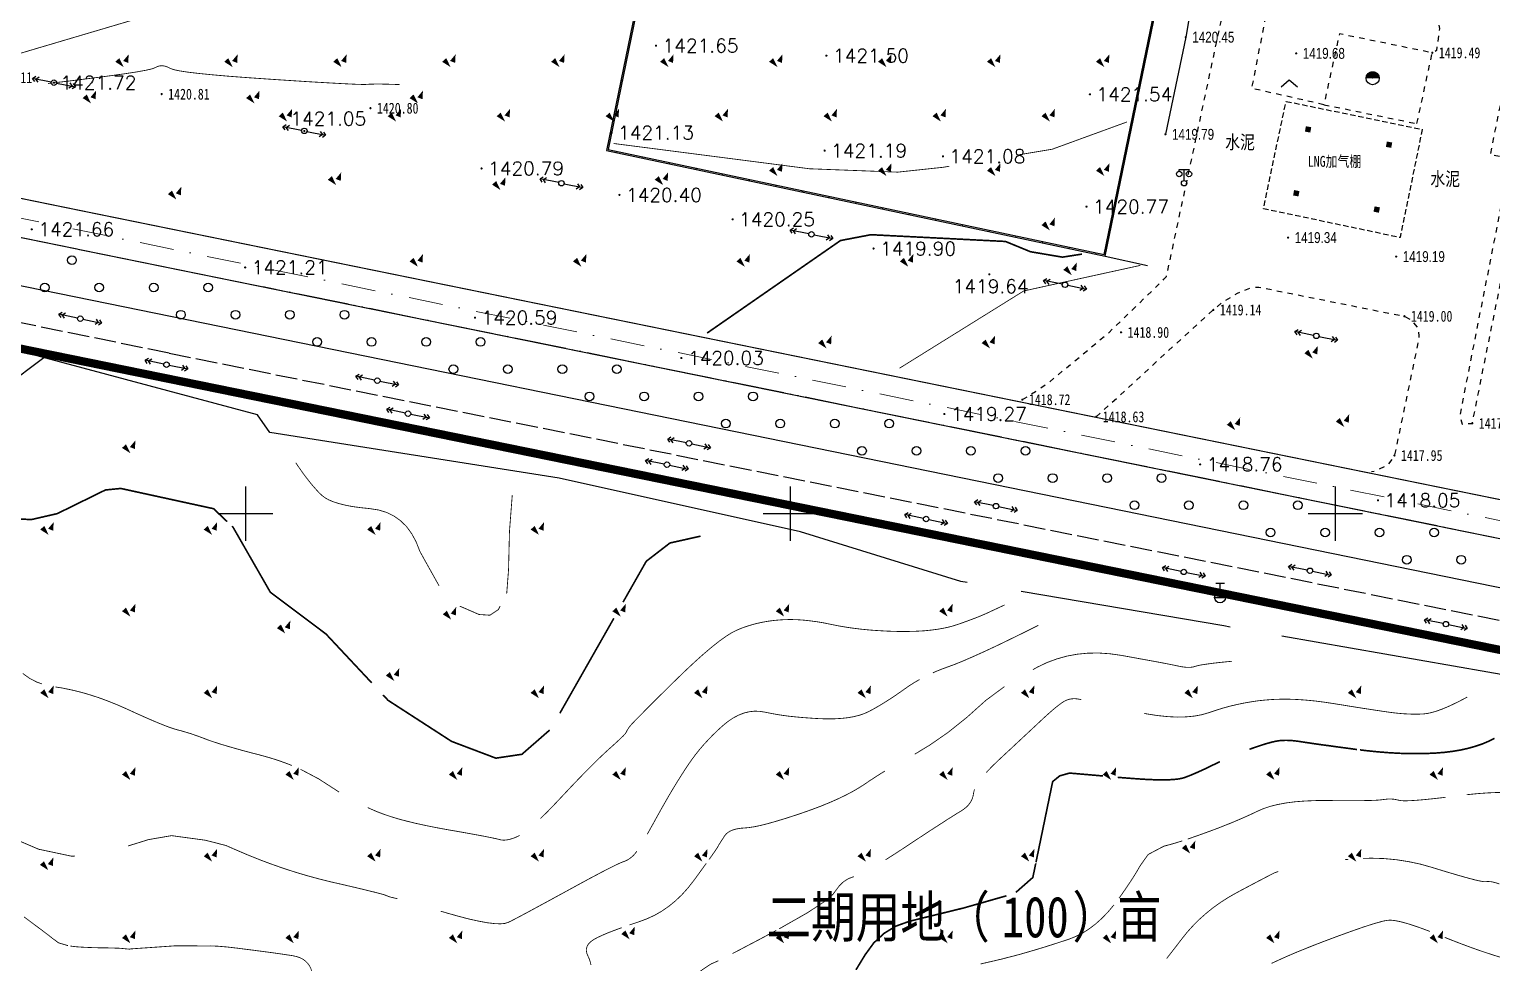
# Model space of a CAD drawing. Extents: x 496261 to 1768172, y 3738341 to 4579341.
# Drawn here: x 496660.3 to 496928.7, y 4379517.5 to 4379689 of the extents above; entities that cross this region are included whole.
import ezdxf
from ezdxf.enums import TextEntityAlignment as Align

# ---------------------------------------------------------------- set-up
doc = ezdxf.new("R2010")
doc.units = 0
doc.header["$MEASUREMENT"] = 0
for name, pattern in [('ACAD_ISO05W100', [34, 24, -3, 0.5, -3, 0.5, -3]), ('DASHDOT2', [0.5, 0.25, -0.125, 0, -0.125]), ('DIVIDE', [1.25, 0.5, -0.25, 0, -0.25, 0, -0.25]), ('X1', [5, 4, -1]), ('X32', [1.5, 1, -0.5]), ('X5', [3, 2, -1]), ('X6', [2, 1, -1])]:
    doc.linetypes.add(name, pattern=pattern)
doc.layers.get('0').update_dxf_attribs({"color": 8, "linetype": 'CONTINUOUS'})
for name, color, linetype in [('DGX', 8, 'CONTINUOUS'), ('DLDW', 8, 'CONTINUOUS'), ('DLSS', 8, 'CONTINUOUS'), ('DMTZ', 8, 'CONTINUOUS'), ('GCD', 8, 'CONTINUOUS'), ('GXYZ', 8, 'CONTINUOUS'), ('JMD', 8, 'CONTINUOUS'), ('lgcd', 8, 'CONTINUOUS'), ('PUB_TEXT', 7, 'CONTINUOUS'), ('TK', 8, 'CONTINUOUS'), ('ZBTZ', 8, 'CONTINUOUS'), ('用地红线', 1, 'DIVIDE'), ('红线', 8, 'CONTINUOUS')]:
    doc.layers.add(name, color=color, linetype=linetype)
doc.layers.add('道路红线', color=1, linetype='CONTINUOUS', lineweight=0)
doc.styles.add('HT', font='simhei.ttf', dxfattribs={"width": 0.8})
doc.styles.add('HZ', font='', dxfattribs={"width": 0.8})
doc.styles.get("Standard").update_dxf_attribs({"font": 'rs.shx', "bigfont": 'hztxt.shx'})
doc.styles.add('SZTH', font='', dxfattribs={"width": 0.8, "height": 3})
doc.styles.get('HZ').set_extended_font_data('SimSun')
doc.styles.get('SZTH').set_extended_font_data('FZZhongDengXian-Z07S')
doc.linetypes.add('10411', pattern='A,2,[150,AAA.SHX,S=1,R=0,X=0,Y=1],2,[151,AAA.SHX,S=1,R=0,X=0,Y=3],1e-11', length=4)
doc.linetypes.add('10421', pattern='A,2,[150,AAA.SHX,S=1,R=0,X=0,Y=1],1e-11', length=2)
doc.linetypes.add('1161', pattern='A,0,[149,AAA.SHX,S=0.1,R=0,X=0,Y=0],-1.6', length=1.6)
doc.linetypes.add('444', pattern='A,4.5,[145,AAA.SHX,S=1,R=0,X=0,Y=1],4.5,-0.5,[146,AAA.SHX,S=1,R=0,X=0,Y=0],-0.5', length=10)

# ---------------------------------------------------------------- blocks, each defined once
blk = doc.blocks.new('gc013a')
at = {"linetype": 'Continuous'}
blk.add_line((0.5, 0), (4, 0), dxfattribs=at)
at = {"linetype": 'Continuous', "flags": 128}
for points in [[(2.88, 0.5), (3.38, 0), (2.88, -0.5)], [(3.5, 0.5), (4, 0), (3.5, -0.5)]]:
    blk.add_lwpolyline(points, dxfattribs=at)
blk = doc.blocks.new('gc170')
at = {"linetype": 'Continuous'}
blk.add_circle((0, 0), 0.5, dxfattribs=at)
blk = doc.blocks.new('gc133')
for p, q in [((-1, 0), (1, 0)), ((-0.8, 2.6), (0.8, 2.6)), ((0, 1), (0, 2.6))]:
    blk.add_line(p, q)
blk.add_circle((0, 0), 1)
blk = doc.blocks.new('gc090')
for points in [[(-1.02, 0.41, 1, 0, 0), (0.15, -0.9, 0, 0, 0)], [(1.07, 1.45, 0, 1, 0), (0.52, 0.05, 1, 1, 0)]]:
    blk.add_lwpolyline(points, format="xyseb")
blk = doc.blocks.new('GC200')
at = {"linetype": 'Continuous', "const_width": 0.2, "flags": 128}
blk.add_lwpolyline([(-0.1, 0, 1), (0.1, 0, 1)], format="xyb", close=True, dxfattribs=at)
blk = doc.blocks.new('gc122')
blk.add_circle((0, 0), 0.8)
blk = doc.blocks.new('gc097')
for p, q in [((-0.9, 2.2), (-0.9, 2.5)), ((-0.9, 2.5), (0.9, 2.5)), ((0, 0.5), (0, 2.5)), ((0.9, 2.5), (0.9, 2.2))]:
    blk.add_line(p, q)
for centre in [(-0.9, 1.7), (0, 0), (0.9, 1.7)]:
    blk.add_circle(centre, 0.5)
blk = doc.blocks.new('GC002')
at = {"const_width": 1}
blk.add_lwpolyline([(-0.5, 0), (0.5, 0)], dxfattribs=at)
blk = doc.blocks.new('gc211')
for p, q in [((0, 0), (-1.5, -1.32)), ((1.5, -1.32), (0, 0))]:
    blk.add_line(p, q)
blk = doc.blocks.new('gc070')
at = {"const_width": 1.4}
blk.add_lwpolyline([(-3.05, -2.68, 0.008713), (-3.05, -2.68, 1.007206), (-4.25, -2.68, 1)], format="xyb", dxfattribs=at)
blk.add_circle((-3.65, -2.68), 1.2)

msp = doc.modelspace()

# ---------------------------------------------------------------- linework, layer by layer
at = {"layer": 'DGX', "color": 8, "linetype": 'Continuous'}
for points, const_width in [([(496621.63, 4379669.14), (496658.75, 4379684.57), (496716.55, 4379701.68)], 0.15), ([(496841.89, 4379665.9), (496848.03, 4379666.92), (496861.76, 4379671.93)], 0.15), ([(496767.54, 4379667.97), (496803.48, 4379663.33), (496819.67, 4379662.71), (496827.99, 4379663.6), (496829.12, 4379663.79)], 0.15), ([(496784.69, 4379633.16), (496809.17, 4379650.15), (496814.76, 4379651.22), (496839.45, 4379649.98), (496844.04, 4379648.09), (496849.91, 4379647.1), (496853.5, 4379647.66)], 0.3), ([(496819.98, 4379626.69), (496842.8, 4379640.89), (496864.18, 4379645.58)], 0.15), ([(496709.19, 4379609.33), (496709.86, 4379608.35), (496710.5, 4379607.44), (496711.13, 4379606.6), (496711.73, 4379605.83), (496712.31, 4379605.12), (496712.87, 4379604.48), (496713.4, 4379603.9), (496713.92, 4379603.4), (496714.5, 4379602.94), (496715.23, 4379602.53), (496716.11, 4379602.16), (496717.14, 4379601.83), (496718.31, 4379601.54), (496719.64, 4379601.29), (496721.12, 4379601.09), (496722.74, 4379600.92), (496724.37, 4379600.67), (496725.87, 4379600.22), (496727.22, 4379599.55), (496728.44, 4379598.68), (496729.53, 4379597.6), (496730.47, 4379596.31), (496731.28, 4379594.81), (496731.95, 4379593.1), (496732.65, 4379591.82)], 0.15), ([(496888.28, 4379517.4), (496889.08, 4379517.77), (496889.99, 4379518.19), (496891, 4379518.64), (496892.1, 4379519.12), (496893.29, 4379519.62), (496894.58, 4379520.14), (496895.95, 4379520.69), (496897.42, 4379521.26), (496898.99, 4379521.85), (496900.64, 4379522.47), (496902.27, 4379523.06), (496903.75, 4379523.59), (496905.08, 4379524.05), (496906.27, 4379524.44), (496907.31, 4379524.76), (496908.2, 4379525.01), (496908.94, 4379525.2), (496909.53, 4379525.31), (496910.14, 4379525.34), (496910.92, 4379525.26), (496911.87, 4379525.07), (496912.99, 4379524.78), (496914.29, 4379524.37), (496915.76, 4379523.86), (496917.36, 4379523.26)], 0.15), ([(496920.05, 4379522.19), (496921.09, 4379521.77), (496922.91, 4379521.06), (496924.66, 4379520.41), (496926.36, 4379519.8), (496928, 4379519.25), (496929.59, 4379518.74), (496931.12, 4379518.29), (496932.59, 4379517.88), (496934, 4379517.52), (496935.37, 4379517.19)], 0.15)]:
    msp.add_lwpolyline(points, dxfattribs=dict(at, const_width=const_width))
at = {"layer": 'DGX', "color": 8, "linetype": 'Continuous', "const_width": 0.15, "flags": 128}
msp.add_lwpolyline([(496663.72, 4379678.99), (496668.07, 4379679.5), (496671.88, 4379679.98), (496675.15, 4379680.41), (496677.88, 4379680.79), (496680.07, 4379681.13), (496681.72, 4379681.43), (496682.83, 4379681.69), (496683.4, 4379681.9), (496683.71, 4379682.06), (496684.03, 4379682.18), (496684.35, 4379682.24), (496684.69, 4379682.25), (496685.04, 4379682.21), (496685.39, 4379682.11), (496685.76, 4379681.97), (496686.13, 4379681.77), (496686.75, 4379681.54), (496687.84, 4379681.31), (496689.4, 4379681.07), (496691.43, 4379680.83), (496693.94, 4379680.58), (496696.92, 4379680.32), (496700.37, 4379680.06), (496704.29, 4379679.79), (496708.21, 4379679.53), (496711.64, 4379679.31), (496714.6, 4379679.14), (496717.07, 4379679), (496719.06, 4379678.9), (496720.57, 4379678.83), (496721.59, 4379678.81), (496722.14, 4379678.82), (496722.5, 4379678.85), (496722.97, 4379678.87), (496723.56, 4379678.88), (496724.27, 4379678.88), (496725.09, 4379678.88), (496726.02, 4379678.86), (496727.08, 4379678.83), (496728.24, 4379678.79)], dxfattribs=at)
at = {"layer": 'DGX', "color": 8, "linetype": 'Continuous', "flags": 128}
for points, const_width, elevation in [([(496649.02, 4379603.62), (496649.95, 4379602.31), (496655.16, 4379599.2), (496660.64, 4379598.9), (496665.42, 4379600), (496674.25, 4379604.34), (496677.07, 4379604.62), (496694.1, 4379600.9), (496696.59, 4379598.53)], 0.3, 1415), ([(496697.47, 4379597.7), (496697.67, 4379597.51), (496704.52, 4379585.56), (496714.73, 4379577.89), (496723.11, 4379568.94)], 0.3, 1415), ([(496769.25, 4379583.73), (496773.52, 4379591.25), (496777.86, 4379594.6), (496783.48, 4379595.86)], 0.3, 1415), ([(496754.1, 4379544.01), (496754.2, 4379544.1), (496755.35, 4379545.23), (496756.6, 4379546.52), (496757.96, 4379547.96), (496759.34, 4379549.43), (496760.63, 4379550.79), (496761.84, 4379552.04), (496762.97, 4379553.19), (496764.01, 4379554.24), (496764.97, 4379555.17), (496765.85, 4379556), (496766.64, 4379556.73), (496767.35, 4379557.36), (496767.97, 4379557.93), (496768.5, 4379558.42), (496768.94, 4379558.84), (496769.29, 4379559.18), (496769.55, 4379559.46), (496769.72, 4379559.66), (496769.81, 4379559.79), (496769.85, 4379559.89), (496769.91, 4379560), (496769.97, 4379560.12), (496770.05, 4379560.25), (496770.13, 4379560.39), (496770.23, 4379560.54), (496770.33, 4379560.7), (496770.45, 4379560.87), (496770.69, 4379561.16), (496771.16, 4379561.66), (496771.86, 4379562.39), (496772.79, 4379563.33), (496773.95, 4379564.5), (496775.34, 4379565.89), (496776.96, 4379567.5), (496778.81, 4379569.32), (496780.71, 4379571.16), (496782.47, 4379572.81), (496784.09, 4379574.26), (496785.58, 4379575.52), (496786.92, 4379576.58), (496788.13, 4379577.45), (496789.2, 4379578.12), (496790.13, 4379578.59), (496791.01, 4379578.96), (496791.91, 4379579.28), (496792.84, 4379579.57), (496793.79, 4379579.82), (496794.77, 4379580.04), (496795.77, 4379580.22), (496796.8, 4379580.36), (496797.85, 4379580.46), (496798.93, 4379580.53), (496800.05, 4379580.55), (496801.19, 4379580.52), (496802.37, 4379580.44), (496803.58, 4379580.31), (496804.83, 4379580.14), (496806.1, 4379579.93), (496807.41, 4379579.66), (496808.76, 4379579.39), (496810.16, 4379579.15), (496811.61, 4379578.94), (496813.11, 4379578.76), (496814.66, 4379578.61), (496816.27, 4379578.5), (496817.92, 4379578.41), (496819.63, 4379578.36), (496821.31, 4379578.35), (496822.91, 4379578.39), (496824.42, 4379578.47), (496825.84, 4379578.61), (496827.17, 4379578.79), (496828.42, 4379579.02), (496829.57, 4379579.3), (496830.64, 4379579.63), (496831.63, 4379579.98), (496832.55, 4379580.31), (496833.4, 4379580.63), (496834.19, 4379580.93), (496834.91, 4379581.22), (496835.56, 4379581.5), (496836.14, 4379581.76), (496839.3, 4379583.23)], 0.15, 1414.5), ([(496757.66, 4379563.34), (496767.57, 4379580.78)], 0.3, 1415), ([(496659.09, 4379570.64), (496660.33, 4379569.75), (496661.68, 4379569.05), (496662.59, 4379568.73)], 0.15, 1414.5), ([(496665.05, 4379568.17), (496666.33, 4379567.97), (496667.98, 4379567.63), (496669.65, 4379567.23), (496671.34, 4379566.74), (496673.05, 4379566.19), (496674.77, 4379565.55), (496676.52, 4379564.85), (496678.28, 4379564.07), (496679.98, 4379563.29), (496681.52, 4379562.6), (496682.9, 4379562), (496684.13, 4379561.48), (496685.21, 4379561.05), (496686.13, 4379560.71), (496686.9, 4379560.45), (496687.51, 4379560.28), (496688.05, 4379560.14), (496688.62, 4379559.98), (496689.22, 4379559.8), (496689.84, 4379559.61), (496690.49, 4379559.39), (496691.17, 4379559.15), (496691.87, 4379558.9), (496692.59, 4379558.62), (496693.39, 4379558.32), (496694.32, 4379558.01), (496695.38, 4379557.67), (496696.57, 4379557.31), (496697.89, 4379556.93), (496699.34, 4379556.52), (496700.92, 4379556.1), (496702.63, 4379555.66), (496704.36, 4379555.18), (496706.04, 4379554.65), (496707.64, 4379554.07), (496708.48, 4379553.73)], 0.15, 1414.5), ([(496725.21, 4379566.7), (496726.13, 4379565.71), (496737.78, 4379558.17), (496745.91, 4379555.09), (496750.69, 4379555.8), (496755.79, 4379560.25)], 0.3, 1415), ([(496710.05, 4379553.05), (496713.4, 4379551.28), (496717.14, 4379548.86)], 0.15, 1414.5), ([(496722.39, 4379546.02), (496723.02, 4379545.73), (496724.15, 4379545.24), (496725.34, 4379544.79), (496726.64, 4379544.35), (496728.06, 4379543.92), (496729.6, 4379543.51), (496731.26, 4379543.11), (496733.04, 4379542.72), (496734.93, 4379542.34), (496736.94, 4379541.97), (496738.9, 4379541.63), (496740.65, 4379541.32), (496742.18, 4379541.04), (496743.49, 4379540.8), (496744.59, 4379540.58), (496745.47, 4379540.4), (496746.13, 4379540.26), (496746.58, 4379540.14), (496746.93, 4379540.06), (496747.31, 4379540.03), (496747.71, 4379540.05), (496748.14, 4379540.11), (496748.6, 4379540.22), (496749.08, 4379540.37), (496749.58, 4379540.57), (496750.11, 4379540.81), (496750.29, 4379540.91)], 0.15, 1414.5)]:
    msp.add_lwpolyline(points, dxfattribs=dict(at, const_width=const_width, elevation=elevation))
at = {"layer": 'DGX', "color": 8, "linetype": 'Continuous'}
for points, const_width, elevation in [([(496747.9, 4379585.27), (496748.24, 4379589.71), (496748.41, 4379596.72), (496748.92, 4379603.39)], 0.15, 1415.5), ([(496732.65, 4379591.82), (496735.49, 4379586.74)], 0.15, 1415.5), ([(496739.29, 4379583.01), (496742.83, 4379581.47), (496744.82, 4379581.34), (496746.36, 4379582.36), (496746.7, 4379583.01)], 0.15, 1415.5), ([(496826.14, 4379570.76), (496826.73, 4379571.03), (496827.8, 4379571.46), (496828.9, 4379571.86), (496830.13, 4379572.31), (496831.6, 4379572.91), (496833.31, 4379573.65), (496835.26, 4379574.53), (496837.46, 4379575.55), (496839.89, 4379576.72), (496842.57, 4379578.03), (496845.48, 4379579.48)], 0.15, 1414), ([(496844.47, 4379571.34), (496845.3, 4379571.8), (496847.05, 4379572.64), (496848.86, 4379573.31), (496850.71, 4379573.83), (496852.61, 4379574.18), (496854.56, 4379574.37), (496856.55, 4379574.4), (496858.6, 4379574.26), (496860.69, 4379573.97), (496862.71, 4379573.6), (496864.52, 4379573.27), (496866.13, 4379572.98), (496867.54, 4379572.72), (496868.75, 4379572.49), (496869.76, 4379572.29), (496870.56, 4379572.13), (496871.16, 4379572), (496871.65, 4379571.9), (496872.11, 4379571.83), (496872.54, 4379571.78), (496872.94, 4379571.76), (496873.32, 4379571.77), (496873.67, 4379571.8), (496873.99, 4379571.86), (496874.29, 4379571.95), (496874.64, 4379572.06), (496875.16, 4379572.17), (496875.83, 4379572.28), (496876.65, 4379572.4), (496877.63, 4379572.53), (496878.76, 4379572.66), (496880.04, 4379572.79), (496881.05, 4379572.89)], 0.15, 1413.5), ([(496784.23, 4379557.74), (496784.88, 4379558.45), (496785.74, 4379559.34), (496786.64, 4379560.21), (496787.57, 4379561.06), (496788.53, 4379561.84), (496789.49, 4379562.48), (496790.46, 4379562.99), (496791.43, 4379563.37), (496792.4, 4379563.61), (496793.38, 4379563.72), (496794.37, 4379563.69), (496795.35, 4379563.53), (496796.38, 4379563.32), (496797.46, 4379563.12), (496798.61, 4379562.94), (496799.83, 4379562.78), (496801.11, 4379562.65), (496802.45, 4379562.53), (496803.86, 4379562.43), (496805.33, 4379562.34), (496806.79, 4379562.3), (496808.15, 4379562.32), (496809.43, 4379562.4), (496810.61, 4379562.53), (496811.69, 4379562.73), (496812.69, 4379562.98), (496813.59, 4379563.3), (496814.4, 4379563.67), (496815.17, 4379564.09), (496815.95, 4379564.53), (496816.75, 4379565.01), (496817.57, 4379565.51), (496818.39, 4379566.04), (496819.23, 4379566.6), (496820.09, 4379567.19), (496820.95, 4379567.8), (496821.84, 4379568.42), (496822.76, 4379569), (496823.69, 4379569.54)], 0.15, 1414), ([(496822.8, 4379555.82), (496825.55, 4379557.49), (496828.94, 4379559.84), (496832.34, 4379562.56), (496835.83, 4379565.69), (496839.27, 4379568.24)], 0.15, 1413.5), ([(496835.93, 4379552.45), (496836.28, 4379552.84), (496837.19, 4379553.77), (496838.23, 4379554.77), (496839.31, 4379555.78), (496840.37, 4379556.76), (496841.38, 4379557.71), (496842.36, 4379558.62), (496843.29, 4379559.49), (496844.2, 4379560.34), (496845.06, 4379561.14), (496845.89, 4379561.92), (496846.66, 4379562.64), (496847.37, 4379563.28), (496848.02, 4379563.85), (496848.6, 4379564.34), (496849.12, 4379564.76), (496849.58, 4379565.1), (496849.97, 4379565.37), (496850.29, 4379565.57), (496850.59, 4379565.71), (496850.89, 4379565.82), (496851.21, 4379565.91), (496851.53, 4379565.97), (496851.86, 4379566), (496852.2, 4379566.01), (496852.54, 4379565.98), (496852.9, 4379565.93), (496853.36, 4379565.84)], 0.15, 1413), ([(496864.91, 4379563.32), (496865.27, 4379563.24), (496867.29, 4379562.92), (496869.19, 4379562.72), (496870.96, 4379562.63), (496872.62, 4379562.67), (496874.16, 4379562.82), (496875.58, 4379563.09), (496876.88, 4379563.48), (496878.13, 4379563.9), (496879.38, 4379564.29), (496880.66, 4379564.64), (496881.94, 4379564.94), (496883.24, 4379565.21), (496884.55, 4379565.44), (496885.87, 4379565.63), (496887.2, 4379565.77), (496888.57, 4379565.87), (496890, 4379565.92), (496891.48, 4379565.92), (496893.02, 4379565.86), (496894.62, 4379565.75), (496896.27, 4379565.59), (496897.98, 4379565.37), (496899.75, 4379565.1), (496901.49, 4379564.82), (496903.1, 4379564.56), (496904.59, 4379564.32), (496905.96, 4379564.11), (496907.21, 4379563.92), (496908.34, 4379563.75), (496909.34, 4379563.6), (496910.22, 4379563.48), (496911.04, 4379563.38), (496911.83, 4379563.3), (496912.6, 4379563.24), (496913.36, 4379563.2), (496914.09, 4379563.17), (496914.81, 4379563.17), (496915.5, 4379563.18), (496916.18, 4379563.21), (496916.89, 4379563.3), (496917.68, 4379563.47), (496918.56, 4379563.73), (496919.52, 4379564.07), (496920.56, 4379564.5), (496921.69, 4379565.02), (496922.9, 4379565.62), (496924.2, 4379566.31)], 0.15, 1413), ([(496773.69, 4379541.1), (496774.25, 4379542.1), (496774.88, 4379543.23), (496775.58, 4379544.5), (496776.3, 4379545.8), (496777.02, 4379547.06), (496777.72, 4379548.28), (496778.42, 4379549.46), (496779.11, 4379550.59), (496779.79, 4379551.68), (496780.46, 4379552.73), (496781.12, 4379553.74), (496781.8, 4379554.72), (496782.51, 4379555.68), (496783.26, 4379556.62), (496784.05, 4379557.55), (496784.22, 4379557.73)], 0.15, 1414), ([(496784.22, 4379557.73), (496784.23, 4379557.74)], 0.15, 1414), ([(496884.23, 4379556.71), (496884.65, 4379556.87), (496885.52, 4379557.17), (496886.33, 4379557.44), (496887.08, 4379557.68), (496887.76, 4379557.88), (496888.38, 4379558.04), (496888.94, 4379558.17), (496889.44, 4379558.26), (496889.87, 4379558.32), (496890.28, 4379558.35), (496890.71, 4379558.36), (496891.15, 4379558.36), (496891.62, 4379558.35), (496892.09, 4379558.31), (496892.59, 4379558.26), (496893.1, 4379558.2), (496893.63, 4379558.12), (496894.26, 4379558.02), (496895.08, 4379557.9), (496896.08, 4379557.75), (496897.26, 4379557.58), (496898.63, 4379557.4), (496900.19, 4379557.18), (496901.93, 4379556.95), (496903.85, 4379556.69), (496903.95, 4379556.68)], 0.3, 1412.5), ([(496904.51, 4379556.61), (496905.84, 4379556.45), (496907.79, 4379556.25), (496909.68, 4379556.1), (496911.53, 4379555.99), (496913.34, 4379555.93), (496915.09, 4379555.92), (496916.8, 4379555.95), (496918.47, 4379556.03), (496920.07, 4379556.16), (496921.59, 4379556.35), (496923.05, 4379556.6), (496924.43, 4379556.91), (496925.73, 4379557.28), (496926.97, 4379557.7), (496928.12, 4379558.19), (496929.21, 4379558.73)], 0.3, 1412.5), ([(496785.05, 4379536.49), (496785.32, 4379536.86), (496785.82, 4379537.57), (496786.2, 4379538.13), (496786.47, 4379538.53), (496786.63, 4379538.78), (496786.73, 4379538.97), (496786.85, 4379539.18), (496786.99, 4379539.4), (496787.14, 4379539.65), (496787.31, 4379539.91), (496787.49, 4379540.19), (496787.69, 4379540.5), (496787.9, 4379540.82), (496788.15, 4379541.13), (496788.46, 4379541.41), (496788.83, 4379541.65), (496789.26, 4379541.85), (496789.75, 4379542.01), (496790.3, 4379542.13), (496790.91, 4379542.22), (496791.58, 4379542.27), (496792.35, 4379542.34), (496793.28, 4379542.48), (496794.35, 4379542.7), (496795.57, 4379543), (496796.94, 4379543.38), (496798.46, 4379543.83), (496800.13, 4379544.36), (496801.95, 4379544.96), (496803.79, 4379545.61), (496805.52, 4379546.26), (496807.13, 4379546.92), (496808.64, 4379547.58), (496810.03, 4379548.25), (496811.32, 4379548.92), (496812.49, 4379549.6), (496813.55, 4379550.28), (496814.55, 4379550.96), (496815.53, 4379551.6), (496816.5, 4379552.22), (496817.31, 4379552.72)], 0.15, 1413.5), ([(496845.05, 4379535.98), (496848.11, 4379550.79), (496849.41, 4379551.84), (496851.21, 4379552.35), (496857.36, 4379551.82)], 0.3, 1412.5), ([(496860.05, 4379551.57), (496860.54, 4379551.53), (496862.05, 4379551.41), (496863.67, 4379551.29), (496865.26, 4379551.19), (496866.7, 4379551.13), (496868, 4379551.1), (496869.15, 4379551.11), (496870.15, 4379551.16), (496871.01, 4379551.24), (496871.72, 4379551.36), (496872.29, 4379551.52), (496872.8, 4379551.71), (496873.36, 4379551.93), (496873.96, 4379552.18), (496874.61, 4379552.46), (496875.3, 4379552.77), (496876.04, 4379553.11), (496876.82, 4379553.49), (496877.65, 4379553.89), (496878.5, 4379554.3), (496878.8, 4379554.44)], 0.3, 1412.5), ([(496817.44, 4379536.43), (496817.88, 4379536.7), (496819.55, 4379537.77), (496821.39, 4379538.98), (496823.23, 4379540.2), (496824.9, 4379541.3), (496826.4, 4379542.28), (496827.72, 4379543.13), (496828.86, 4379543.87), (496829.83, 4379544.48), (496830.62, 4379544.98), (496831.24, 4379545.35), (496831.74, 4379545.68), (496832.19, 4379546.03), (496832.57, 4379546.4), (496832.89, 4379546.8), (496833.15, 4379547.22), (496833.36, 4379547.66), (496833.5, 4379548.13), (496833.58, 4379548.62), (496833.7, 4379549.16), (496833.78, 4379549.35)], 0.15, 1413), ([(496872.88, 4379540.23), (496873.26, 4379540.36), (496874.84, 4379540.91), (496876.45, 4379541.49), (496878, 4379542.06), (496879.46, 4379542.63), (496880.86, 4379543.19), (496882.17, 4379543.74), (496883.41, 4379544.28), (496884.58, 4379544.81), (496885.67, 4379545.33), (496886.79, 4379545.82), (496888.05, 4379546.24), (496889.44, 4379546.58), (496890.97, 4379546.87), (496892.64, 4379547.08), (496894.45, 4379547.22), (496896.39, 4379547.3), (496898.47, 4379547.31), (496900.51, 4379547.29), (496902.33, 4379547.28), (496903.94, 4379547.28), (496905.33, 4379547.3), (496906.5, 4379547.32), (496907.45, 4379547.36), (496908.19, 4379547.41), (496908.72, 4379547.48), (496909.12, 4379547.53), (496909.52, 4379547.57), (496909.9, 4379547.59), (496910.27, 4379547.58), (496910.63, 4379547.56), (496910.98, 4379547.51), (496911.32, 4379547.44), (496911.64, 4379547.36), (496912.08, 4379547.28), (496912.76, 4379547.25), (496913.68, 4379547.28), (496914.85, 4379547.35), (496916.26, 4379547.47), (496917.92, 4379547.64), (496919.81, 4379547.85), (496920.23, 4379547.91)], 0.15, 1412), ([(496924.09, 4379548.38), (496924.11, 4379548.38), (496926.06, 4379548.57), (496927.8, 4379548.7), (496929.32, 4379548.77), (496930.65, 4379548.78), (496931.76, 4379548.72), (496932.52, 4379548.61)], 0.15, 1412), ([(496649.41, 4379543.76), (496662.22, 4379538.27)], 0.15, 1414), ([(496678.4, 4379538.96), (496682.15, 4379540.13), (496686.39, 4379540.86), (496692.58, 4379540.02), (496696.34, 4379539.06)], 0.15, 1414), ([(496696.34, 4379539.06), (496697.85, 4379538.4), (496700.13, 4379537.42), (496702.4, 4379536.5), (496704.66, 4379535.65), (496706.91, 4379534.86), (496709.16, 4379534.13), (496711.4, 4379533.47), (496713.63, 4379532.86), (496715.85, 4379532.32), (496717.95, 4379531.84), (496719.79, 4379531.41), (496721.39, 4379531.03), (496722.74, 4379530.7), (496723.84, 4379530.43), (496724.68, 4379530.21), (496725.28, 4379530.04), (496725.63, 4379529.92), (496725.85, 4379529.83), (496726.06, 4379529.75), (496726.26, 4379529.68), (496726.45, 4379529.62), (496726.63, 4379529.56), (496726.8, 4379529.52), (496726.96, 4379529.48), (496727.11, 4379529.45), (496727.38, 4379529.39), (496727.85, 4379529.26)], 0.15, 1414), ([(496864.14, 4379535.29), (496865.64, 4379537.4), (496868.53, 4379538.93), (496869.48, 4379539.17), (496870.58, 4379539.49), (496871.84, 4379539.88), (496871.89, 4379539.9)], 0.15, 1412), ([(496661.99, 4379538.37), (496668.06, 4379537.08), (496668.69, 4379537.11)], 0.15, 1414), ([(496735.8, 4379526.98), (496736.93, 4379526.65), (496739.13, 4379526.03), (496741.1, 4379525.52), (496742.85, 4379525.14), (496744.37, 4379524.86), (496745.66, 4379524.71), (496746.73, 4379524.66), (496747.57, 4379524.74), (496748.19, 4379524.93), (496748.8, 4379525.23), (496749.62, 4379525.66), (496750.66, 4379526.21), (496751.91, 4379526.88), (496753.37, 4379527.67), (496755.05, 4379528.58), (496756.94, 4379529.61), (496759.05, 4379530.76), (496761.15, 4379531.91), (496763.01, 4379532.92), (496764.65, 4379533.79), (496766.04, 4379534.52), (496767.21, 4379535.11), (496768.14, 4379535.57), (496768.85, 4379535.89), (496769.31, 4379536.07), (496769.66, 4379536.2), (496769.99, 4379536.36), (496770.31, 4379536.54), (496770.61, 4379536.75), (496770.9, 4379536.99), (496771.18, 4379537.25), (496771.45, 4379537.55), (496771.7, 4379537.87), (496771.79, 4379538)], 0.15, 1414), ([(496901.75, 4379536.44), (496901.91, 4379536.47), (496902.36, 4379536.5)], 0.15, 1411.5), ([(496905.05, 4379536.68), (496906.59, 4379536.72), (496908.9, 4379536.65), (496911.17, 4379536.44), (496913.42, 4379536.09), (496915.64, 4379535.62), (496917.83, 4379535), (496919.89, 4379534.36), (496921.71, 4379533.82), (496923.29, 4379533.36), (496924.63, 4379532.99), (496925.72, 4379532.71), (496926.58, 4379532.52), (496927.19, 4379532.42), (496927.57, 4379532.4), (496927.82, 4379532.43), (496928.08, 4379532.43), (496928.35, 4379532.42), (496928.63, 4379532.39), (496928.91, 4379532.34), (496929.19, 4379532.27), (496929.48, 4379532.19), (496929.78, 4379532.09), (496930.12, 4379531.97)], 0.15, 1411.5), ([(496770.44, 4379524.46), (496770.83, 4379524.59), (496772.24, 4379525.06), (496773.67, 4379525.6), (496775.06, 4379526.24), (496776.38, 4379527), (496777.65, 4379527.88), (496778.86, 4379528.87), (496780.02, 4379529.97), (496781.12, 4379531.19), (496782.17, 4379532.52), (496783.13, 4379533.83), (496783.97, 4379535), (496784.54, 4379535.78)], 0.15, 1413.5), ([(496841.35, 4379530.43), (496844.47, 4379533.18), (496845.01, 4379535.78)], 0.3, 1412.5), ([(496860.28, 4379529.36), (496860.48, 4379529.62), (496861.48, 4379531.07), (496862.36, 4379532.37), (496863.11, 4379533.54), (496863.73, 4379534.56), (496864.14, 4379535.29)], 0.15, 1412), ([(496869.04, 4379518.3), (496869.25, 4379518.58), (496869.98, 4379519.51), (496870.82, 4379520.6), (496871.77, 4379521.84), (496872.8, 4379523.13), (496873.9, 4379524.35), (496875.06, 4379525.51), (496876.29, 4379526.6), (496877.58, 4379527.64), (496878.94, 4379528.61), (496880.36, 4379529.52), (496881.84, 4379530.36), (496883.28, 4379531.13), (496884.56, 4379531.81), (496885.68, 4379532.4), (496886.65, 4379532.91), (496887.46, 4379533.33), (496888.1, 4379533.67), (496888.6, 4379533.91), (496888.93, 4379534.08), (496889.32, 4379534.21), (496889.53, 4379534.26)], 0.15, 1411.5), ([(496797.89, 4379523.73), (496803.12, 4379526.71), (496806.03, 4379528.62), (496807.8, 4379530.1), (496808.94, 4379531.64), (496809.73, 4379532.4), (496810.61, 4379532.96), (496811.61, 4379533.33)], 0.15, 1413), ([(496812.01, 4379516.22), (496813.67, 4379518.95), (496815.27, 4379521.15), (496817.17, 4379522.92), (496819.36, 4379524.25), (496821.84, 4379525.14), (496831.75, 4379527.57), (496839.62, 4379529.81)], 0.3, 1412.5), ([(496834.91, 4379517.3), (496836.3, 4379517.62), (496837.61, 4379517.92), (496838.85, 4379518.22), (496840.02, 4379518.52), (496841.11, 4379518.8), (496842.13, 4379519.07), (496843.12, 4379519.36), (496844.16, 4379519.66), (496845.22, 4379519.97), (496846.33, 4379520.31), (496847.47, 4379520.67), (496848.65, 4379521.04), (496849.86, 4379521.44), (496851.11, 4379521.85), (496852.37, 4379522.35), (496853.6, 4379522.97), (496854.81, 4379523.74), (496855.99, 4379524.64), (496857.15, 4379525.68), (496858.28, 4379526.86), (496859.38, 4379528.16)], 0.15, 1412), ([(496659.32, 4379525.93), (496659.59, 4379525.73), (496660.69, 4379524.91), (496661.66, 4379524.19), (496662.49, 4379523.57), (496663.18, 4379523.04), (496663.74, 4379522.62), (496664.16, 4379522.29), (496664.44, 4379522.07)], 0.15, 1413.5), ([(496763.37, 4379517.09), (496763.23, 4379517.68), (496763.05, 4379518.23), (496762.82, 4379518.74), (496762.62, 4379519.21), (496762.53, 4379519.66), (496762.53, 4379520.08), (496762.64, 4379520.49), (496762.85, 4379520.88), (496763.17, 4379521.24), (496763.58, 4379521.58), (496764.1, 4379521.91), (496764.73, 4379522.23), (496765.47, 4379522.57), (496766.31, 4379522.94), (496768.37, 4379523.73), (496767.36, 4379523.35)], 0.15, 1413.5), ([(496768.37, 4379523.73), (496769.01, 4379523.96)], 0.15, 1413.5), ([(496789.33, 4379519.2), (496790.22, 4379519.66), (496792.04, 4379520.62), (496794.17, 4379521.74), (496796.61, 4379523.04), (496797.36, 4379523.45)], 0.15, 1413), ([(496664.44, 4379522.07), (496665.63, 4379521.18), (496667.29, 4379520.68)], 0.15, 1413.5), ([(496667.29, 4379520.68), (496667.37, 4379520.67)], 0.15, 1413.5), ([(496667.79, 4379520.59), (496668, 4379520.56), (496668.94, 4379520.45), (496670.11, 4379520.37), (496671.51, 4379520.31), (496673.15, 4379520.26), (496675.01, 4379520.24), (496676.86, 4379520.18), (496678.48, 4379520.03), (496678.74, 4379519.99)], 0.15, 1413.5), ([(496678.48, 4379520.03), (496687.1, 4379520.63), (496693.02, 4379520.6)], 0.15, 1413.5), ([(496693.02, 4379520.6), (496693.59, 4379520.61), (496694.93, 4379520.55), (496696.49, 4379520.42), (496698.25, 4379520.22), (496700.05, 4379519.99), (496701.7, 4379519.78), (496703.21, 4379519.58), (496704.58, 4379519.4), (496705.81, 4379519.23), (496706.9, 4379519.07), (496707.84, 4379518.93), (496708.64, 4379518.81), (496709.33, 4379518.65), (496709.95, 4379518.44), (496710.5, 4379518.16), (496710.97, 4379517.82), (496711.38, 4379517.41), (496711.71, 4379516.94), (496711.97, 4379516.41), (496712.16, 4379515.82), (496712.18, 4379515.71)], 0.15, 1413.5), ([(496776.33, 4379510.82), (496777.58, 4379511.73), (496779.39, 4379513.05), (496780.97, 4379514.2), (496782.32, 4379515.18), (496783.45, 4379515.98), (496784.36, 4379516.61), (496785.04, 4379517.06), (496785.5, 4379517.34), (496785.74, 4379517.44), (496786.02, 4379517.55), (496786.6, 4379517.82), (496786.75, 4379517.89)], 0.15, 1413)]:
    msp.add_lwpolyline(points, dxfattribs=dict(at, const_width=const_width, elevation=elevation))
at = {"layer": 'DLSS', "color": 8, "linetype": 'X6', "flags": 128}
for points, elevation in [([(496842.55, 4379620.93), (496844.98, 4379622.43), (496847.56, 4379624.21), (496858.48, 4379633.29), (496868.54, 4379643.03), (496869.01, 4379643.57), (496882.42, 4379706.24), (496882.53, 4379706.35), (496885.64, 4379709.18), (496934.98, 4379698.7), (496928.4, 4379665.92), (496932.13, 4379665.37), (496922.84, 4379618.08), (496923.26, 4379616.45), (496925.12, 4379616.57), (496934.67, 4379663.75), (496931.92, 4379664.29)], 1418.72), ([(496897.9, 4379675.1), (496884.67, 4379678.09), (496888.19, 4379696.09), (496888.43, 4379696.67), (496890.51, 4379699.19), (496916.86, 4379694.34), (496918.36, 4379693.07), (496919.13, 4379689.06), (496918.53, 4379685.02), (496917.79, 4379684.63)], 1419.68), ([(496856.11, 4379617.78), (496861.9, 4379623.09), (496877.6, 4379637.41), (496879.12, 4379638.72), (496882.06, 4379640.5), (496884.53, 4379641.51), (496885.94, 4379641.6), (496912.66, 4379636.25), (496914, 4379635.51), (496915.11, 4379634.12), (496915.34, 4379632.62), (496915.09, 4379631.02), (496910.81, 4379610.51), (496909.53, 4379608.89), (496907.36, 4379607.8), (496906.65, 4379607.66)], 1418.62)]:
    msp.add_lwpolyline(points, dxfattribs=dict(at, elevation=elevation))
msp.add_lwpolyline([(496914.96, 4379671.62), (496917.79, 4379684.63), (496900.73, 4379688.11), (496897.9, 4379675.1)], close=True, dxfattribs=at)
at = {"layer": 'DLSS', "color": 8, "linetype": 'Continuous', "const_width": 0.2, "flags": 128}
for points, elevation in [([(496567.25, 4379676.6), (496670.03, 4379655.58)], 1425.67), ([(496636.24, 4379655.29), (496669.05, 4379648.59)], 1424.42)]:
    msp.add_lwpolyline(points, dxfattribs=dict(at, elevation=elevation))
for points in [[(497000, 4379588.35), (496670.03, 4379655.58)], [(496668.96, 4379648.59), (497000, 4379581.18)]]:
    msp.add_lwpolyline(points, dxfattribs=at)
at = {"layer": 'DMTZ', "color": 8, "linetype": '10421', "flags": 128}
msp.add_lwpolyline([(497000, 4379690.9), (496980.76, 4379695.05), (496964.76, 4379698.78), (496939.95, 4379704.23), (496919.24, 4379708.99), (496886.6, 4379714.4), (496880.64, 4379714.57), (496876.14, 4379708.81), (496872.53, 4379687.5), (496868.81, 4379669.66)], dxfattribs=at)
at = {"layer": 'DMTZ', "color": 8, "linetype": '10411', "flags": 128}
for points, elevation in [([(496662.96, 4379628.59), (496655.81, 4379623.22), (496653.25, 4379620.86), (496646.84, 4379623.19), (496637.22, 4379626.08), (496628.42, 4379628.6), (496623.62, 4379625.84), (496616.96, 4379616.88), (496613.28, 4379599.78), (496608.45, 4379599.9), (496599.31, 4379566.85), (496610.21, 4379564.39), (496609.97, 4379559.4), (496612.68, 4379556.36), (496608.88, 4379540.08), (496611.52, 4379523.84), (496618.07, 4379506.11), (496617.88, 4379500)], 1405.29), ([(496832.41, 4379587.36), (496831.26, 4379587.55), (496801.84, 4379596.65), (496757.51, 4379606.51), (496704.45, 4379614.88), (496702.14, 4379618.14), (496658.07, 4379629.94)], 1421.11), ([(496880.66, 4379579.17), (496879.51, 4379579.37), (496842.32, 4379585.68)], 1421.11), ([(497000, 4379558.94), (496954.15, 4379567.25), (496953.11, 4379566.39), (496934.27, 4379569.75), (496890.18, 4379577.5)], 1421.11)]:
    msp.add_lwpolyline(points, dxfattribs=dict(at, elevation=elevation))
at = {"layer": 'GXYZ', "color": 8, "linetype": 'X1', "flags": 128}
for points in [[(496685.94, 4379629.45), (496500, 4379667.55)], [(496685.94, 4379629.45), (496906.85, 4379585.1), (496994.33, 4379567.48)]]:
    msp.add_lwpolyline(points, dxfattribs=at)
at = {"layer": 'JMD', "color": 8, "linetype": 'Continuous'}
for p, q in [((496865.82, 4379686.48), (496865.59, 4379686.53)), ((496769.88, 4379684.53), (496770.11, 4379684.48)), ((496864.81, 4379681.58), (496864.58, 4379681.63)), ((496768.87, 4379679.63), (496769.11, 4379679.58)), ((496863.8, 4379676.69), (496863.57, 4379676.73)), ((496767.87, 4379674.73), (496768.1, 4379674.68)), ((496862.79, 4379671.79), (496862.56, 4379671.84)), ((496766.86, 4379669.83), (496767.1, 4379669.78)), ((496767.98, 4379666.32), (496768.03, 4379666.56)), ((496772.87, 4379665.29), (496772.92, 4379665.52)), ((496861.78, 4379666.89), (496861.55, 4379666.94)), ((496777.76, 4379664.25), (496777.81, 4379664.49)), ((496782.65, 4379663.21), (496782.7, 4379663.45)), ((496787.54, 4379662.18), (496787.59, 4379662.41)), ((496792.44, 4379661.14), (496792.49, 4379661.38)), ((496797.33, 4379660.11), (496797.38, 4379660.34)), ((496860.77, 4379661.99), (496860.54, 4379662.04)), ((496802.22, 4379659.07), (496802.27, 4379659.3)), ((496807.11, 4379658.03), (496807.16, 4379658.27)), ((496812, 4379657), (496812.05, 4379657.23)), ((496859.77, 4379657.1), (496859.53, 4379657.15)), ((496816.89, 4379655.96), (496816.94, 4379656.19)), ((496821.78, 4379654.92), (496821.83, 4379655.16)), ((496826.68, 4379653.89), (496826.73, 4379654.12)), ((496831.57, 4379652.85), (496831.62, 4379653.08)), ((496836.46, 4379651.81), (496836.51, 4379652.05)), ((496858.76, 4379652.2), (496858.52, 4379652.25)), ((496841.35, 4379650.78), (496841.4, 4379651.01)), ((496846.24, 4379649.74), (496846.29, 4379649.98)), ((496851.13, 4379648.7), (496851.18, 4379648.94)), ((496856.02, 4379647.67), (496856.07, 4379647.9))]:
    msp.add_line(p, q, dxfattribs=at)
at = {"layer": 'JMD', "color": 8, "linetype": 'Continuous', "flags": 128}
for points in [[(496781.12, 4379739.36), (496766.22, 4379666.7), (496857.75, 4379647.3)], [(496781.37, 4379739.36), (496766.5, 4379666.88), (496857.56, 4379647.59)], [(496857.56, 4379647.59), (496876.48, 4379739.36)], [(496857.75, 4379647.3), (496876.72, 4379739.36)]]:
    msp.add_lwpolyline(points, dxfattribs=at)
at = {"layer": 'JMD', "color": 8, "linetype": 'X32', "elevation": 1419.45, "flags": 128}
msp.add_lwpolyline([(496890.96, 4379675.71), (496915.95, 4379670.57), (496911.87, 4379650.69), (496886.79, 4379655.97)], close=True, dxfattribs=at)
at = {"layer": 'JMD', "color": 8, "linetype": '444', "flags": 128}
msp.add_lwpolyline([(496857.75, 4379647.3), (496865.53, 4379645.59)], dxfattribs=at)
at = {"layer": 'lgcd', "color": 8, "linetype": 'Continuous', "const_width": 0.2, "flags": 128}
for points, elevation in [([(496775.21, 4379685.95, 1), (496775.41, 4379685.95, 1)], 1421.65), ([(496806.49, 4379684.1, 1), (496806.69, 4379684.1, 1)], 1421.5), ([(496664.7, 4379679.14, 1), (496664.9, 4379679.14, 1)], 1421.72), ([(496854.84, 4379677, 1), (496855.04, 4379677, 1)], 1421.54), ([(496710.65, 4379670.28, 1), (496710.85, 4379670.28, 1)], 1421.01), ([(496806.15, 4379666.67, 1), (496806.35, 4379666.67, 1)], 1421.19), ([(496827.87, 4379665.6, 1), (496828.07, 4379665.6, 1)], 1421.08), ([(496743.19, 4379663.38, 1), (496743.39, 4379663.38, 1)], 1420.79), ([(496768.49, 4379658.53, 1), (496768.69, 4379658.53, 1)], 1420.4), ([(496789.26, 4379654.05, 1), (496789.46, 4379654.05, 1)], 1420.25), ([(496854.22, 4379656.37, 1), (496854.42, 4379656.37, 1)], 1420.77), ([(496815.14, 4379648.68, 1), (496815.34, 4379648.68, 1)], 1419.9), ([(496699.8, 4379645.21, 1), (496700, 4379645.21, 1)], 1421.21), ([(496836.38, 4379643.95, 1), (496836.58, 4379643.95, 1)], 1419.64), ([(496741.98, 4379635.99, 1), (496742.18, 4379635.99, 1)], 1420.59), ([(496779.87, 4379628.57, 1), (496780.07, 4379628.57, 1)], 1420.03), ([(496828.14, 4379618.28, 1), (496828.34, 4379618.28, 1)], 1419.27), ([(496875.08, 4379609.04, 1), (496875.28, 4379609.04, 1)], 1418.59), ([(496907.71, 4379602.44, 1), (496907.91, 4379602.44, 1)], 1418.05)]:
    msp.add_lwpolyline(points, format="xyb", close=True, dxfattribs=dict(at, elevation=elevation))
msp.add_lwpolyline([(496660.63, 4379652.21, 1), (496660.83, 4379652.21, 1)], format="xyb", close=True, dxfattribs=at)
at = {"layer": 'TK', "color": 8, "linetype": 'Continuous'}
for p, q in [((496700, 4379595), (496700, 4379605)), ((496800, 4379595), (496800, 4379605)), ((496900, 4379595), (496900, 4379605)), ((496695, 4379600), (496705, 4379600)), ((496795, 4379600), (496805, 4379600)), ((496895, 4379600), (496905, 4379600))]:
    msp.add_line(p, q, dxfattribs=at)
at = {"layer": 'ZBTZ', "color": 8, "linetype": '1161', "elevation": 1396.26, "flags": 128}
msp.add_lwpolyline([(497000, 4379572.13), (496500, 4379674.2)], dxfattribs=at)
at = {"layer": '用地红线', "color": 1, "linetype": 'ACAD_ISO05W100', "ltscale": 0.4}
msp.add_line((497225.18, 4379535.29, 1400.7), (496703.15, 4379641.63, 1400.7), dxfattribs=at)
at = {"layer": '用地红线', "color": 1, "linetype": 'DIVIDE', "ltscale": 15, "const_width": 1.5, "elevation": 1400.7}
msp.add_lwpolyline([(497214.38, 4379517.07), (496699.16, 4379622.03), (496480.56, 4379666.65), (496441.99, 4379232.97), (497169.2, 4379149.49), (497215.28, 4379514.34), (497215.3, 4379514.78), (497215.3, 4379515.31), (497214.62, 4379516.67)], close=True, dxfattribs=at)
at = {"layer": '用地红线', "color": 4, "linetype": 'DIVIDE', "ltscale": 15, "const_width": 1.5, "elevation": 1400.7}
msp.add_lwpolyline([(496626.06, 4379636.95), (497214.38, 4379517.07), (497215.3, 4379515.31), (497205, 4379432.95), (496609.16, 4379501.35), (496626.06, 4379636.95)], close=True, dxfattribs=at)
at = {"layer": '道路红线', "linetype": 'DASHDOT2', "ltscale": 25}
msp.add_line((496285.59, 4379730.6, 1393.21), (497320.49, 4379518.84, 1393.27), dxfattribs=at)

# ---------------------------------------------------------------- block references
at = {"layer": 'DLDW', "color": 8, "linetype": 'Continuous'}
for name, p in [('gc070', (496910.49, 4379682.63)), ('gc097', (496872.23, 4379660.67, 1419.27))]:
    msp.add_blockref(name, p, dxfattribs=at)
at = {"layer": 'DMTZ', "color": 8, "linetype": 'Continuous'}
for p in [(496671.46, 4379676.23), (496701.46, 4379676.23), (496731.46, 4379676.23), (496716.46, 4379661.23), (496746.61, 4379660.33), (496776.46, 4379661.23), (496687.11, 4379658.59), (496731.46, 4379646.23), (496761.46, 4379646.23), (496791.46, 4379646.23), (496821.46, 4379646.23), (496851.46, 4379644.68), (496806.46, 4379631.23), (496836.46, 4379631.23), (496895.7, 4379629.36), (496881.46, 4379616.23), (496901.47, 4379616.82), (496678.68, 4379611.99), (496663.68, 4379596.99), (496693.68, 4379596.99), (496723.68, 4379596.99), (496753.68, 4379596.99), (496678.68, 4379581.99), (496737.57, 4379581.42), (496768.68, 4379581.99), (496798.68, 4379581.99), (496828.68, 4379581.99), (496707.11, 4379578.89), (496727.11, 4379570.17), (496663.68, 4379566.99), (496693.68, 4379566.99), (496753.68, 4379566.99), (496783.68, 4379566.99), (496813.68, 4379566.99), (496843.68, 4379566.99), (496873.68, 4379566.99), (496903.68, 4379566.99), (496678.68, 4379551.99), (496708.68, 4379551.99), (496738.68, 4379551.99), (496768.68, 4379551.99), (496798.68, 4379551.99), (496828.68, 4379551.99), (496858.68, 4379551.99), (496888.68, 4379551.99), (496918.68, 4379551.99), (496693.68, 4379536.99), (496723.68, 4379536.99), (496753.68, 4379536.99), (496783.68, 4379536.99), (496813.68, 4379536.99), (496843.68, 4379536.99), (496873.21, 4379538.48), (496903.68, 4379536.99), (496663.62, 4379535.41), (496678.68, 4379521.99), (496708.68, 4379521.99), (496738.68, 4379521.99), (496770.33, 4379522.71), (496798.68, 4379521.99), (496828.68, 4379521.99), (496858.68, 4379521.99), (496888.68, 4379521.99), (496918.68, 4379521.99)]:
    msp.add_blockref('gc090', p, dxfattribs=at)
at = {"layer": 'GCD', "color": 8, "linetype": 'Continuous'}
ref = msp.add_blockref('GC200', (496872.53, 4379687.5, 1420.45), dxfattribs=at)
ref.add_attrib('height', '1420.45', dxfattribs={"linetype": 'Continuous', "height": 2, "style": 'SZTH', "width": 0.8}).set_placement((496873.73, 4379687.5, 1420.45), align=Align.MIDDLE_LEFT)
ref = msp.add_blockref('GC200', (496892.81, 4379684.52, 1419.68), dxfattribs=at)
ref.add_attrib('height', '1419.68', dxfattribs={"linetype": 'Continuous', "height": 2, "style": 'SZTH', "width": 0.8}).set_placement((496894.01, 4379684.52, 1419.68), align=Align.MIDDLE_LEFT)
ref = msp.add_blockref('GC200', (496917.79, 4379684.63, 1419.49), dxfattribs=at)
ref.add_attrib('height', '1419.49', dxfattribs={"linetype": 'Continuous', "height": 2, "style": 'HZ', "width": 0.8}).set_placement((496918.99, 4379684.63, 1419.49), align=Align.MIDDLE_LEFT)
ref = msp.add_blockref('GC200', (496652.01, 4379680.08, 1421.11), dxfattribs=at)
ref.add_attrib('height', '1421.11', dxfattribs={"linetype": 'Continuous', "height": 2, "style": 'HZ', "width": 0.8}).set_placement((496653.21, 4379680.08, 1421.11), align=Align.MIDDLE_LEFT)
ref = msp.add_blockref('GC200', (496684.57, 4379677.04, 1420.81), dxfattribs=at)
ref.add_attrib('height', '1420.81', dxfattribs={"linetype": 'Continuous', "height": 2, "style": 'HZ', "width": 0.8}).set_placement((496685.77, 4379677.04, 1420.81), align=Align.MIDDLE_LEFT)
ref = msp.add_blockref('GC200', (496722.89, 4379674.46, 1420.8), dxfattribs=at)
ref.add_attrib('height', '1420.80', dxfattribs={"linetype": 'Continuous', "height": 2, "style": 'HZ', "width": 0.8}).set_placement((496724.09, 4379674.46, 1420.8), align=Align.MIDDLE_LEFT)
ref = msp.add_blockref('GC200', (496868.81, 4379669.66, 1419.79), dxfattribs=at)
ref.add_attrib('height', '1419.79', dxfattribs={"linetype": 'Continuous', "height": 2, "style": 'SZTH', "width": 0.8}).set_placement((496870.01, 4379669.66, 1419.79), align=Align.MIDDLE_LEFT)
msp.add_blockref('GC200', (496767.15, 4379669.97, 1421.13), dxfattribs=at)
ref = msp.add_blockref('GC200', (496891.32, 4379650.69, 1419.34), dxfattribs=at)
ref.add_attrib('height', '1419.34', dxfattribs={"linetype": 'Continuous', "height": 2, "style": 'SZTH', "width": 0.8}).set_placement((496892.52, 4379650.69, 1419.34), align=Align.MIDDLE_LEFT)
ref = msp.add_blockref('GC200', (496911.16, 4379647.2, 1419.18), dxfattribs=at)
ref.add_attrib('height', '1419.19', dxfattribs={"linetype": 'Continuous', "height": 2, "style": 'SZTH', "width": 0.8}).set_placement((496912.36, 4379647.2, 1419.18), align=Align.MIDDLE_LEFT)
ref = msp.add_blockref('GC200', (496877.6, 4379637.41, 1419.14), dxfattribs=at)
ref.add_attrib('height', '1419.14', dxfattribs={"linetype": 'Continuous', "height": 2, "style": 'HZ', "width": 0.8}).set_placement((496878.8, 4379637.41, 1419.14), align=Align.MIDDLE_LEFT)
ref = msp.add_blockref('GC200', (496912.66, 4379636.25, 1419), dxfattribs=at)
ref.add_attrib('height', '1419.00', dxfattribs={"linetype": 'Continuous', "height": 2, "style": 'HZ', "width": 0.8}).set_placement((496913.86, 4379636.25, 1419), align=Align.MIDDLE_LEFT)
ref = msp.add_blockref('GC200', (496860.67, 4379633.29, 1418.9), dxfattribs=at)
ref.add_attrib('height', '1418.90', dxfattribs={"linetype": 'Continuous', "height": 2, "style": 'HZ', "width": 0.8}).set_placement((496861.87, 4379633.29, 1418.9), align=Align.MIDDLE_LEFT)
ref = msp.add_blockref('GC200', (496842.55, 4379620.93, 1418.72), dxfattribs=at)
ref.add_attrib('height', '1418.72', dxfattribs={"linetype": 'Continuous', "height": 2, "style": 'HZ', "width": 0.8}).set_placement((496843.75, 4379620.93, 1418.72), align=Align.MIDDLE_LEFT)
ref = msp.add_blockref('GC200', (496856.11, 4379617.78, 1418.62), dxfattribs=at)
ref.add_attrib('height', '1418.63', dxfattribs={"linetype": 'Continuous', "height": 2, "style": 'HZ', "width": 0.8}).set_placement((496857.31, 4379617.78, 1418.62), align=Align.MIDDLE_LEFT)
ref = msp.add_blockref('GC200', (496925.12, 4379616.57, 1417.76), dxfattribs=at)
ref.add_attrib('height', '1417.76', dxfattribs={"linetype": 'Continuous', "height": 2, "style": 'HZ', "width": 0.8}).set_placement((496926.32, 4379616.57, 1417.76), align=Align.MIDDLE_LEFT)
ref = msp.add_blockref('GC200', (496910.84, 4379610.68, 1417.95), dxfattribs=at)
ref.add_attrib('height', '1417.95', dxfattribs={"linetype": 'Continuous', "height": 2, "style": 'HZ', "width": 0.8}).set_placement((496912.04, 4379610.68, 1417.95), align=Align.MIDDLE_LEFT)
at = {"layer": 'GXYZ', "color": 8, "linetype": 'Continuous'}
for p, rotation in [((496664.8, 4379679.14), 168.5076257241791), ((496664.8, 4379679.14), 349.088118532801), ((496710.75, 4379670.28), 169.0881185328011), ((496710.75, 4379670.28), 348.5076257241791), ((496757.95, 4379660.68), 168.5076257241791), ((496757.95, 4379660.68), 348.4187325121271), ((496803.84, 4379651.28), 168.4187325121271), ((496803.84, 4379651.28), 348.7596908534609), ((496850.38, 4379642.03), 168.7596908534609), ((496850.38, 4379642.03), 348.4952796968994), ((496669.64, 4379635.81), 168.1890275266309), ((496669.64, 4379635.81), 348.1890275266309), ((496896.5, 4379632.64), 168.5076257241791), ((496896.5, 4379632.64), 348.4187325121271), ((496685.46, 4379627.36), 168.1890275266309), ((496685.46, 4379627.36), 348.5176789574476), ((496724.15, 4379624.41), 168.1890275266309), ((496724.15, 4379624.41), 348.6290415003944), ((496729.79, 4379618.36), 168.5176789574476), ((496729.79, 4379618.36), 348.8352724877575), ((496781.37, 4379612.9), 168.6290415003944), ((496781.37, 4379612.9), 348.4436410456867), ((496777.32, 4379608.98), 168.8352724877575), ((496777.32, 4379608.98), 348.1596732594386), ((496837.7, 4379601.38), 168.4436410456867), ((496837.7, 4379601.38), 348.3602219937863), ((496824.88, 4379599), 168.1596732594386), ((496824.88, 4379599), 348.3984961915439), ((496872.18, 4379589.29), 168.3984961915438), ((496895.33, 4379589.51), 168.3602219937864), ((496895.33, 4379589.51), 348.2565644907403), ((496872.18, 4379589.29), 348.7278734972991), ((496920.28, 4379579.71), 168.7278734972991), ((496920.28, 4379579.71), 348.499868033511)]:
    msp.add_blockref('gc013a', p, dxfattribs=dict(at, rotation=rotation))
for name, p in [('gc170', (496664.8, 4379679.14)), ('gc170', (496710.75, 4379670.28)), ('gc170', (496757.95, 4379660.68)), ('gc170', (496803.84, 4379651.28)), ('gc170', (496850.38, 4379642.03)), ('gc170', (496669.64, 4379635.81)), ('gc170', (496896.5, 4379632.64)), ('gc170', (496685.46, 4379627.36)), ('gc170', (496724.15, 4379624.41)), ('gc170', (496729.79, 4379618.36)), ('gc170', (496781.37, 4379612.9)), ('gc170', (496777.32, 4379608.98)), ('gc170', (496837.7, 4379601.38)), ('gc170', (496824.88, 4379599)), ('gc170', (496872.18, 4379589.29)), ('gc170', (496895.33, 4379589.51)), ('gc133', (496878.83, 4379584.6, 1417.52)), ('gc170', (496920.28, 4379579.71))]:
    msp.add_blockref(name, p, dxfattribs=at)
at = {"layer": 'JMD', "color": 8, "linetype": 'Continuous'}
for p, rotation in [((496894.99, 4379670.56, 1419.54), 349.2690909262662), ((496909.85, 4379667.75, 1419.54), 169.2690909262662), ((496892.82, 4379658.83, 1419.54), 349.2690909262662), ((496907.59, 4379655.84, 1419.54), 168.561122961668)]:
    msp.add_blockref('GC002', p, dxfattribs=dict(at, rotation=rotation))
at = {"layer": 'ZBTZ', "color": 8, "linetype": 'Continuous'}
for name, p in [('gc090', (496677.45, 4379682.9)), ('gc090', (496697.45, 4379682.9)), ('gc090', (496717.45, 4379682.9)), ('gc090', (496737.45, 4379682.9)), ('gc090', (496757.45, 4379682.9)), ('gc090', (496777.45, 4379682.9)), ('gc090', (496797.45, 4379682.9)), ('gc090', (496817.45, 4379682.9)), ('gc090', (496837.45, 4379682.9)), ('gc090', (496857.45, 4379682.9)), ('gc211', (496891.52, 4379679.61)), ('gc090', (496707.45, 4379672.9)), ('gc090', (496727.45, 4379672.9)), ('gc090', (496747.45, 4379672.9)), ('gc090', (496767.45, 4379672.9)), ('gc090', (496787.45, 4379672.9)), ('gc090', (496807.45, 4379672.9)), ('gc090', (496827.45, 4379672.9)), ('gc090', (496847.45, 4379672.9)), ('gc090', (496797.45, 4379662.9)), ('gc090', (496817.45, 4379662.9)), ('gc090', (496837.45, 4379662.9)), ('gc090', (496857.45, 4379662.9)), ('gc090', (496847.45, 4379652.9)), ('gc122', (496668.11, 4379646.53)), ('gc122', (496663.11, 4379641.53)), ('gc122', (496673.11, 4379641.53)), ('gc122', (496683.11, 4379641.53)), ('gc122', (496693.11, 4379641.53)), ('gc122', (496688.11, 4379636.53)), ('gc122', (496698.11, 4379636.53)), ('gc122', (496708.11, 4379636.53)), ('gc122', (496718.11, 4379636.53)), ('gc122', (496713.11, 4379631.53)), ('gc122', (496723.11, 4379631.53)), ('gc122', (496733.11, 4379631.53)), ('gc122', (496743.11, 4379631.53)), ('gc122', (496738.11, 4379626.53)), ('gc122', (496748.11, 4379626.53)), ('gc122', (496758.11, 4379626.53)), ('gc122', (496768.11, 4379626.53)), ('gc122', (496763.11, 4379621.53)), ('gc122', (496773.11, 4379621.53)), ('gc122', (496783.11, 4379621.53)), ('gc122', (496793.11, 4379621.53)), ('gc122', (496788.11, 4379616.53)), ('gc122', (496798.11, 4379616.53)), ('gc122', (496808.11, 4379616.53)), ('gc122', (496818.11, 4379616.53)), ('gc122', (496813.11, 4379611.53)), ('gc122', (496823.11, 4379611.53)), ('gc122', (496833.11, 4379611.53)), ('gc122', (496843.11, 4379611.53)), ('gc122', (496838.11, 4379606.53)), ('gc122', (496848.11, 4379606.53)), ('gc122', (496858.11, 4379606.53)), ('gc122', (496868.11, 4379606.53)), ('gc122', (496863.11, 4379601.53)), ('gc122', (496873.11, 4379601.53)), ('gc122', (496883.11, 4379601.53)), ('gc122', (496893.11, 4379601.53)), ('gc122', (496888.11, 4379596.53)), ('gc122', (496898.11, 4379596.53)), ('gc122', (496908.11, 4379596.53)), ('gc122', (496918.11, 4379596.53)), ('gc122', (496913.11, 4379591.53)), ('gc122', (496923.11, 4379591.53))]:
    msp.add_blockref(name, p, dxfattribs=at)

# ---------------------------------------------------------------- texts
at = {"layer": 'GCD', "color": 8, "linetype": 'Continuous'}
msp.add_text('1421.13', height=2.5, dxfattribs=at).set_placement((496768.35, 4379669.97, 1421.13), align=Align.MIDDLE_LEFT)
at = {"layer": 'JMD', "color": 8, "linetype": 'Continuous', "style": 'SZTH', "width": 0.8}
for p in [(496885.23, 4379668.23), (496922.89, 4379661.47)]:
    msp.add_text('水泥', height=2.5, dxfattribs=at).set_placement(p, align=Align.MIDDLE_RIGHT)
at = {"layer": 'lgcd', "color": 8, "linetype": 'Continuous'}
for s, p in [('1421.65', (496776.51, 4379685.95, 1421.65)), ('1421.50', (496807.79, 4379684.1, 1421.5)), ('1421.72', (496666, 4379679.14, 1421.72)), ('1421.54', (496856.14, 4379677, 1421.54)), ('1421.05', (496708.19, 4379672.54, 1421.01)), ('1421.19', (496807.45, 4379666.67, 1421.19)), ('1421.08', (496829.17, 4379665.6, 1421.08)), ('1420.79', (496744.49, 4379663.38, 1420.79)), ('1420.40', (496769.79, 4379658.53, 1420.4)), ('1420.77', (496855.52, 4379656.37, 1420.77)), ('1420.25', (496790.56, 4379654.05, 1420.25)), ('1421.66', (496661.93, 4379652.21)), ('1419.90', (496816.44, 4379648.68, 1419.9)), ('1421.21', (496701.1, 4379645.21, 1421.21)), ('1419.64', (496829.76, 4379641.75, 1419.64)), ('1420.59', (496743.28, 4379635.99, 1420.59)), ('1420.03', (496781.17, 4379628.57, 1420.03)), ('1419.27', (496829.44, 4379618.28, 1419.27)), ('1418.76', (496876.38, 4379609.04, 1418.59)), ('1418.05', (496909.01, 4379602.44, 1418.05))]:
    msp.add_text(s, height=2.5, dxfattribs=at).set_placement(p, align=Align.MIDDLE_LEFT)
at = {"layer": 'PUB_TEXT', "color": 1, "style": 'HT', "width": 0.8}
for s, p in [('二期用地（', (496795.58, 4379522.18)), ('）亩', (496851.75, 4379522.18)), ('100', (496838.79, 4379522.18))]:
    msp.add_text(s, height=7.511, dxfattribs=at).set_placement(p)
at = {"layer": '红线', "color": 8, "linetype": 'X5', "insert": (496894.94, 4379665.69), "char_height": 2, "width": 10.8814, "attachment_point": 1, "style": 'HZ'}
msp.add_mtext('LNG加气棚', dxfattribs=at)

doc.saveas('drawing.dxf')
